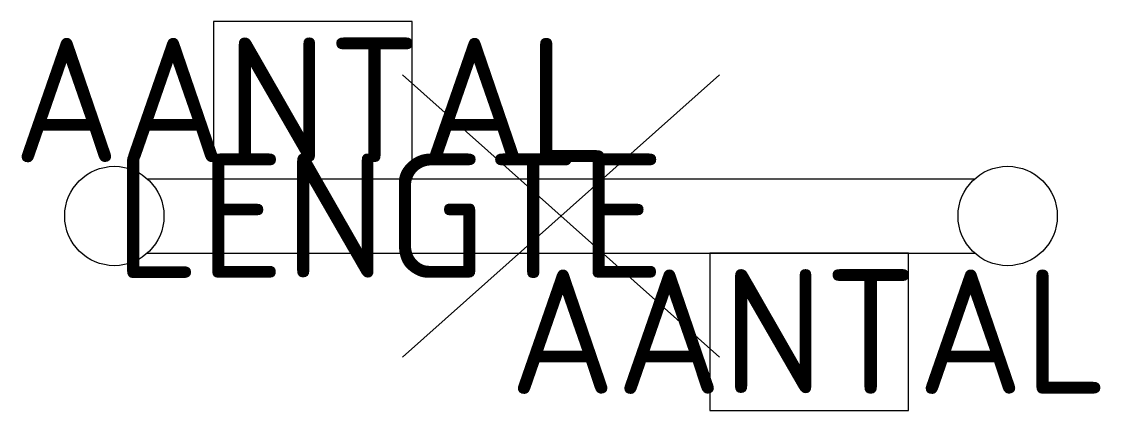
# Model space of a CAD drawing. Extents: x -10.9 to 10.9, y -3.9 to 3.9.
import ezdxf
from ezdxf.enums import TextEntityAlignment as Align

# ---------------------------------------------------------------- set-up
doc = ezdxf.new("R2010")
doc.units = 0
doc.styles.add('NLCS-ISO', font='NLCS-ISO.ttf')

msp = doc.modelspace()

# ---------------------------------------------------------------- linework, layer by layer
for p, q in [((-3.195, -2.841), (3.195, 2.841)), ((-3.195, 2.841), (3.195, -2.841))]:
    msp.add_line(p, q)
at = {"flags": 128}
for points in [[(-7, 3.914), (-7, 0.75), (-3, 0.75), (-3, 3.914)], [(3, -0.75), (3, -3.914), (7, -3.914), (7, -0.75)]]:
    msp.add_lwpolyline(points, close=True, dxfattribs=at)
for points in [[(-8.339, 0.75), (8.339, 0.75)], [(-8.339, -0.75), (8.339, -0.75)]]:
    msp.add_lwpolyline(points, dxfattribs=at)
for centre in [(-9, 0), (9, 0)]:
    msp.add_circle(centre, 1)

# ---------------------------------------------------------------- texts
at = {"style": 'NLCS-ISO'}
for p in [(-5, 1.086), (5, -3.577)]:
    msp.add_attdef('AANTAL', text='', height=2.5, dxfattribs=at).set_placement(p, align=Align.CENTER)
at = {"style": 'NLCS-ISO', "flags": 13}
msp.add_attdef('LENGTE', text='18', height=2.5, dxfattribs=at).set_placement((-9, 0), align=Align.MIDDLE_LEFT)

doc.saveas('drawing.dxf')
